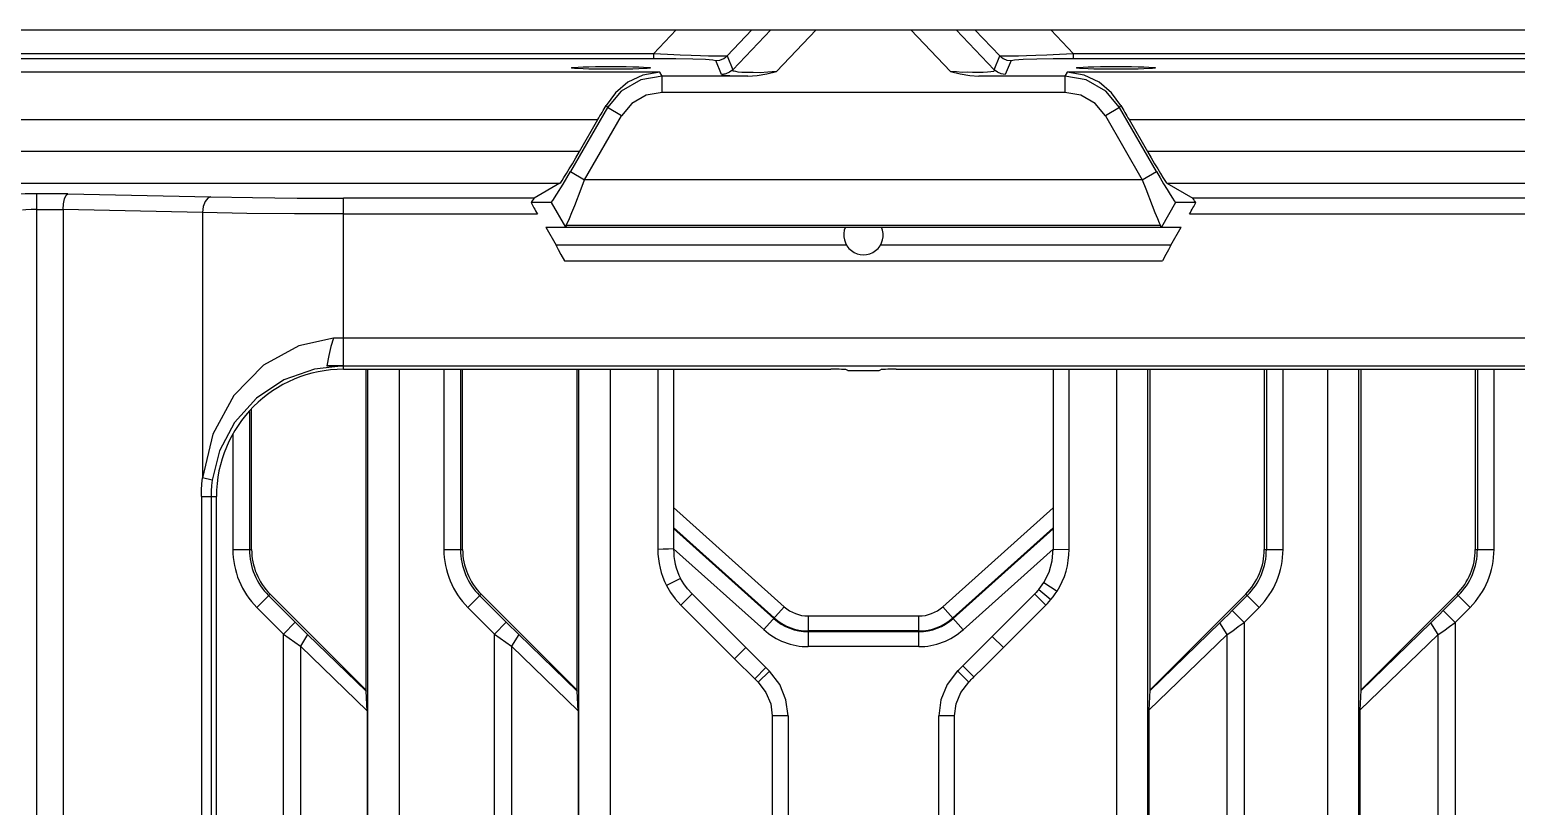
# Model space of a CAD drawing. Header units: millimetres. Extents: x -3132 to 28633, y 682 to 5849.
# Drawn here: x 7383.2 to 7477.4, y 2656.4 to 2705.5 of the extents above; entities that cross this region are included whole.
import ezdxf

# ---------------------------------------------------------------- set-up
doc = ezdxf.new("R2010")
doc.units = ezdxf.units.MM

msp = doc.modelspace()

# ---------------------------------------------------------------- linework, layer by layer
at = {"linetype": 'Continuous'}
for p, q in [((7061.028, 2705.533), (7561.028, 2705.533)), ((7422.716, 2704.011), (7424.163, 2705.533)), ((7428.965, 2705.533), (7427.385, 2703.871)), ((7427.746, 2702.998), (7430.16, 2705.533)), ((7433.033, 2705.533), (7430.515, 2702.889)), ((7441.542, 2702.889), (7439.024, 2705.533)), ((7441.896, 2705.533), (7444.31, 2702.998)), ((7444.671, 2703.871), (7443.091, 2705.533)), ((7447.894, 2705.533), (7449.34, 2704.011)), ((7422.716, 2704.011), (7199.34, 2704.011)), ((7199.34, 2703.719), (7422.716, 2703.719)), ((7422.716, 2704.011), (7422.716, 2703.719)), ((7427.04, 2702.705), (7426.678, 2703.578)), ((7427.385, 2703.871), (7427.746, 2702.998)), ((7444.31, 2702.998), (7444.671, 2703.871)), ((7445.378, 2703.578), (7445.017, 2702.705)), ((7449.34, 2703.719), (7449.34, 2704.011)), ((7533.3, 2704.011), (7449.34, 2704.011)), ((7449.34, 2703.719), (7533.3, 2703.719)), ((7423.124, 2702.839), (7198.932, 2702.839)), ((7423.264, 2702.598), (7423.124, 2702.839)), ((7423.264, 2701.563), (7423.264, 2702.598)), ((7428.712, 2702.598), (7423.264, 2702.598)), ((7448.793, 2702.598), (7443.345, 2702.598)), ((7448.932, 2702.839), (7448.793, 2702.598)), ((7448.793, 2702.598), (7448.793, 2701.563)), ((7523.253, 2702.839), (7448.932, 2702.839)), ((7448.793, 2701.563), (7423.264, 2701.563)), ((7419.802, 2700.599), (7417.464, 2696.55)), ((7419.718, 2700.744), (7419.802, 2700.599)), ((7420.698, 2700.082), (7419.802, 2700.599)), ((7452.255, 2700.599), (7451.359, 2700.082)), ((7452.255, 2700.599), (7452.338, 2700.744)), ((7454.592, 2696.55), (7452.255, 2700.599)), ((7202.854, 2699.841), (7419.202, 2699.841)), ((7418.031, 2697.812), (7419.202, 2699.841)), ((7418.36, 2696.033), (7420.698, 2700.082)), ((7451.359, 2700.082), (7453.696, 2696.033)), ((7452.854, 2699.841), (7454.025, 2697.812)), ((7452.854, 2699.841), (7523.253, 2699.841)), ((7418.031, 2697.812), (7204.025, 2697.812)), ((7521.224, 2697.812), (7454.025, 2697.812)), ((7205.257, 2695.813), (7416.799, 2695.813)), ((7416.799, 2695.813), (7415.16, 2694.867)), ((7417.464, 2696.55), (7418.36, 2696.033)), ((7453.696, 2696.033), (7418.36, 2696.033)), ((7453.696, 2696.033), (7454.592, 2696.55)), ((7453.696, 2696.033), (7453.923, 2695.458)), ((7455.257, 2695.813), (7519.127, 2695.813)), ((7455.257, 2695.813), (7456.896, 2694.867)), ((7383.661, 1715.92), (7383.661, 2695.146)), ((7385.612, 2695.146), (7383.661, 2695.146)), ((7385.612, 2695.146), (7394.677, 2694.95)), ((7403.094, 2684.253), (7403.094, 2694.867)), ((7415.16, 2694.867), (7403.094, 2694.867)), ((7494.53, 2694.867), (7456.896, 2694.867)), ((7383.661, 2694.147), (7385.328, 2694.147)), ((7385.328, 2694.142), (7385.328, 1716.924)), ((7394.151, 2693.951), (7385.328, 2694.142)), ((7394.151, 2693.951), (7394.151, 2677.161)), ((7403.094, 2693.867), (7415.374, 2693.867)), ((7416.251, 2694.586), (7414.971, 2694.586)), ((7416.251, 2694.586), (7417.147, 2693.033)), ((7455.806, 2694.586), (7454.91, 2693.033)), ((7457.085, 2694.586), (7455.806, 2694.586)), ((7456.682, 2693.867), (7494.53, 2693.867)), ((7415.897, 2693.033), (7416.554, 2691.896)), ((7415.897, 2693.033), (7456.16, 2693.033)), ((7454.859, 2693.13), (7417.197, 2693.13)), ((7417.202, 2693.13), (7417.407, 2693.589)), ((7455.502, 2691.896), (7456.16, 2693.033)), ((7434.953, 2691.896), (7416.554, 2691.896)), ((7455.502, 2691.896), (7437.104, 2691.896)), ((7417.089, 2690.9), (7454.967, 2690.9)), ((7403.094, 2686.008), (7402.459, 2686.008)), ((7486.67, 2686.008), (7403.094, 2686.008)), ((7402.032, 2684.254), (7403.094, 2684.253)), ((7403.094, 2684.253), (7486.67, 2684.253)), ((7403.094, 2684.033), (7403.094, 2684.25)), ((7403.094, 2684.033), (7433.954, 2684.033)), ((7404.488, 2684.033), (7404.488, 2663.734)), ((7404.63, 2499.052), (7404.63, 2684.033)), ((7406.627, 2497.056), (7406.627, 2684.033)), ((7409.444, 2684.033), (7409.444, 2672.617)), ((7410.503, 2684.033), (7410.498, 2672.617)), ((7410.632, 2672.617), (7410.632, 2684.033)), ((7417.858, 2684.033), (7417.858, 2663.734)), ((7418, 2485.682), (7418, 2684.033)), ((7419.997, 2483.686), (7419.997, 2684.033)), ((7422.998, 2684.033), (7422.998, 2672.617)), ((7423.997, 2684.033), (7423.997, 2672.648)), ((7435.041, 2683.963), (7434.946, 2684.001)), ((7435.041, 2683.963), (7437.015, 2683.963)), ((7437.015, 2683.963), (7437.111, 2684.001)), ((7438.102, 2684.033), (7503.543, 2684.033)), ((7448.059, 2672.633), (7448.059, 2684.033)), ((7449.058, 2672.621), (7449.058, 2684.033)), ((7452.059, 2684.033), (7452.059, 2460.447)), ((7454.052, 2461.513), (7454.052, 2684.033)), ((7454.197, 2663.729), (7454.197, 2684.033)), ((7461.424, 2684.033), (7461.424, 2672.617)), ((7461.558, 2684.033), (7461.558, 2672.617)), ((7462.612, 2672.617), (7462.612, 2684.033)), ((7465.429, 2684.033), (7465.429, 2460.447)), ((7467.422, 2461.513), (7467.422, 2684.033)), ((7467.567, 2663.729), (7467.567, 2684.033)), ((7474.794, 2684.033), (7474.794, 2672.617)), ((7474.928, 2684.033), (7474.928, 2672.617)), ((7475.982, 2672.617), (7475.982, 2684.033)), ((7397.132, 2681.333), (7397.128, 2672.617)), ((7397.262, 2672.617), (7397.262, 2681.503)), ((7396.074, 2679.915), (7396.074, 2672.617)), ((7394.763, 2677.006), (7394.151, 2677.161)), ((7394.08, 2675.967), (7394.08, 2483.616)), ((7394.08, 2675.967), (7395.028, 2675.967)), ((7394.697, 2675.967), (7394.697, 2504.218)), ((7395.028, 2510.715), (7395.028, 2675.967)), ((7431.005, 2668.989), (7423.998, 2675.276)), ((7448.058, 2675.25), (7441.056, 2668.986)), ((7430.371, 2668.283), (7423.998, 2674.001)), ((7423.998, 2673.942), (7430.342, 2668.25)), ((7448.058, 2673.978), (7441.688, 2668.279)), ((7441.718, 2668.246), (7448.058, 2673.918)), ((7396.074, 2672.617), (7397.262, 2672.617)), ((7409.444, 2672.617), (7410.632, 2672.617)), ((7423.998, 2672.648), (7429.708, 2667.544)), ((7442.35, 2667.539), (7448.058, 2672.633)), ((7448.059, 2672.633), (7449.058, 2672.618)), ((7461.424, 2672.617), (7462.612, 2672.617)), ((7474.794, 2672.617), (7475.982, 2672.617)), ((7424.445, 2670.779), (7423.553, 2670.327)), ((7447.46, 2670.517), (7448.302, 2669.977)), ((7398.434, 2669.788), (7397.594, 2668.948)), ((7398.339, 2669.693), (7400.027, 2668.006)), ((7404.488, 2663.734), (7398.434, 2669.788)), ((7411.804, 2669.788), (7410.964, 2668.948)), ((7411.709, 2669.693), (7413.397, 2668.006)), ((7417.858, 2663.734), (7411.804, 2669.788)), ((7425.166, 2669.805), (7424.464, 2669.092)), ((7428.57, 2666.406), (7425.166, 2669.805)), ((7446.962, 2669.894), (7444.185, 2667.109)), ((7446.871, 2669.803), (7447.574, 2669.091)), ((7447.138, 2670.091), (7447.904, 2669.449)), ((7460.252, 2669.788), (7454.197, 2663.729)), ((7460.347, 2669.693), (7459.397, 2668.743)), ((7461.092, 2668.948), (7460.252, 2669.788)), ((7473.622, 2669.788), (7467.567, 2663.729)), ((7473.717, 2669.693), (7472.767, 2668.743)), ((7474.462, 2668.948), (7473.622, 2669.788)), ((7397.594, 2668.948), (7399.282, 2667.261)), ((7410.964, 2668.948), (7412.652, 2667.261)), ((7424.464, 2669.092), (7427.863, 2665.698)), ((7429.708, 2667.544), (7431.005, 2668.989)), ((7432.527, 2668.406), (7432.527, 2666.464)), ((7432.527, 2668.406), (7439.536, 2668.406)), ((7439.536, 2666.464), (7439.536, 2668.406)), ((7441.056, 2668.986), (7442.35, 2667.539)), ((7444.892, 2666.402), (7447.574, 2669.091)), ((7459.397, 2668.743), (7460.142, 2667.998)), ((7460.142, 2667.998), (7461.092, 2668.948)), ((7472.767, 2668.743), (7473.512, 2667.998)), ((7473.512, 2667.998), (7474.462, 2668.948)), ((7399.282, 2667.261), (7400.027, 2668.006)), ((7412.652, 2667.261), (7413.397, 2668.006)), ((7439.536, 2667.457), (7432.527, 2667.457)), ((7432.527, 2667.413), (7439.536, 2667.413)), ((7458.611, 2667.97), (7454.184, 2663.696)), ((7459.073, 2667.225), (7458.611, 2667.97)), ((7460.142, 2667.998), (7460.142, 2630.855)), ((7471.981, 2667.97), (7467.554, 2663.696)), ((7472.443, 2667.225), (7471.981, 2667.97)), ((7473.512, 2667.998), (7473.512, 2630.855)), ((7399.282, 2631.592), (7399.282, 2667.261)), ((7400.813, 2667.233), (7400.351, 2666.488)), ((7400.351, 2666.488), (7400.351, 2632.365)), ((7400.351, 2666.488), (7404.591, 2662.392)), ((7404.523, 2663.65), (7400.813, 2667.233)), ((7412.652, 2631.592), (7412.652, 2667.261)), ((7414.183, 2667.233), (7413.721, 2666.488)), ((7413.721, 2666.488), (7413.721, 2632.365)), ((7413.721, 2666.488), (7417.961, 2662.392)), ((7417.893, 2663.65), (7414.183, 2667.233)), ((7439.536, 2666.464), (7432.527, 2666.464)), ((7444.184, 2667.109), (7444.892, 2666.403)), ((7454.112, 2662.434), (7459.073, 2667.225)), ((7459.073, 2631.628), (7459.073, 2667.225)), ((7467.482, 2662.434), (7472.443, 2667.225)), ((7472.443, 2631.628), (7472.443, 2667.225)), ((7428.57, 2666.406), (7427.863, 2665.699)), ((7427.863, 2665.698), (7429.14, 2664.429)), ((7429.845, 2665.138), (7428.57, 2666.406)), ((7429.14, 2664.429), (7429.845, 2665.138)), ((7430.069, 2664.916), (7429.361, 2664.21)), ((7441.991, 2664.924), (7442.699, 2664.218)), ((7443.025, 2664.542), (7442.318, 2665.249)), ((7404.488, 2663.734), (7404.523, 2663.65)), ((7404.591, 2662.392), (7404.523, 2663.65)), ((7417.858, 2663.734), (7417.893, 2663.65)), ((7417.961, 2662.392), (7417.893, 2663.65)), ((7454.181, 2663.698), (7454.112, 2662.434)), ((7454.198, 2663.728), (7454.181, 2663.698)), ((7467.551, 2663.698), (7467.482, 2662.434)), ((7467.568, 2663.728), (7467.551, 2663.698)), ((7404.591, 2662.392), (7404.591, 2636.461)), ((7417.961, 2662.392), (7417.961, 2636.461)), ((7430.251, 2662.079), (7430.251, 2636.774)), ((7431.251, 2662.079), (7430.251, 2662.079)), ((7431.251, 2662.079), (7431.252, 2636.775)), ((7440.803, 2636.774), (7440.803, 2662.078)), ((7441.803, 2662.078), (7440.803, 2662.078)), ((7441.803, 2636.774), (7441.803, 2662.078)), ((7454.112, 2662.434), (7454.112, 2636.419)), ((7467.482, 2662.434), (7467.482, 2636.419))]:
    msp.add_line(p, q, dxfattribs=at)
for points in [[(7427.385, 2703.871), (7427.251, 2703.858), (7426.999, 2703.853), (7426.651, 2703.856), (7426.219, 2703.865), (7425.705, 2703.881), (7425.107, 2703.903), (7424.415, 2703.931), (7423.619, 2703.968), (7422.716, 2704.011)], [(7422.716, 2703.719), (7424.143, 2703.712), (7425.223, 2703.693), (7426.027, 2703.662), (7426.495, 2703.625), (7426.678, 2703.578)], [(7426.678, 2703.578), (7426.936, 2703.612), (7427.177, 2703.711), (7427.385, 2703.871)], [(7449.34, 2704.011), (7448.443, 2703.968), (7447.648, 2703.931), (7446.955, 2703.903), (7446.356, 2703.881), (7445.842, 2703.865), (7445.409, 2703.856), (7445.06, 2703.853), (7444.807, 2703.857), (7444.671, 2703.871)], [(7444.671, 2703.871), (7444.877, 2703.713), (7445.118, 2703.613), (7445.378, 2703.578)], [(7445.378, 2703.578), (7445.603, 2703.63), (7446.157, 2703.669), (7447.011, 2703.697), (7448.047, 2703.713), (7449.34, 2703.719)], [(7423.124, 2702.839), (7422.045, 2702.652), (7421.094, 2702.203), (7420.308, 2701.547), (7419.718, 2700.744)], [(7423.264, 2702.598), (7421.915, 2702.363), (7420.681, 2701.651), (7419.802, 2700.599)], [(7427.746, 2702.998), (7427.54, 2702.84), (7427.3, 2702.74), (7427.04, 2702.705)], [(7427.04, 2702.705), (7427.272, 2702.657), (7427.847, 2702.622), (7428.712, 2702.598)], [(7430.515, 2702.889), (7429.974, 2702.846), (7429.475, 2702.81), (7429.041, 2702.828), (7428.656, 2702.826), (7428.332, 2702.835), (7428.094, 2702.855), (7427.939, 2702.88), (7427.84, 2702.907), (7427.755, 2702.915), (7427.737, 2702.955), (7427.746, 2702.998)], [(7428.712, 2702.598), (7429.295, 2702.632), (7429.9, 2702.734), (7430.515, 2702.889)], [(7444.31, 2702.998), (7444.316, 2702.939), (7444.262, 2702.884), (7444.095, 2702.876), (7443.893, 2702.848), (7443.615, 2702.83), (7443.28, 2702.825), (7442.941, 2702.83), (7442.607, 2702.84), (7442.277, 2702.831), (7441.924, 2702.858), (7441.542, 2702.889)], [(7441.542, 2702.889), (7442.157, 2702.734), (7442.761, 2702.632), (7443.345, 2702.598)], [(7445.017, 2702.705), (7444.759, 2702.739), (7444.518, 2702.839), (7444.31, 2702.998)], [(7452.255, 2700.599), (7451.377, 2701.65), (7450.144, 2702.363), (7448.793, 2702.598)], [(7452.338, 2700.744), (7451.748, 2701.547), (7450.962, 2702.203), (7450.011, 2702.652), (7448.932, 2702.839)], [(7423.264, 2701.563), (7422.253, 2701.385), (7421.357, 2700.868), (7420.698, 2700.082)], [(7451.359, 2700.082), (7450.699, 2700.868), (7449.804, 2701.385), (7448.793, 2701.563)], [(7416.251, 2694.586), (7416.35, 2694.709), (7416.61, 2695.116), (7417, 2695.759), (7417.464, 2696.55)], [(7417.733, 2694.401), (7418.134, 2695.458), (7418.36, 2696.033)], [(7454.592, 2696.55), (7454.818, 2696.162), (7455.048, 2695.773), (7455.264, 2695.412), (7455.453, 2695.105), (7455.603, 2694.866), (7455.712, 2694.701), (7455.779, 2694.609), (7455.806, 2694.586)], [(7383.661, 2695.146), (7382.91, 2695.141), (7382.263, 2695.126), (7381.828, 2695.104)], [(7385.328, 2694.147), (7385.352, 2694.516), (7385.413, 2694.834), (7385.502, 2695.054), (7385.612, 2695.146)], [(7394.677, 2694.95), (7394.483, 2694.868), (7394.317, 2694.658), (7394.198, 2694.337), (7394.151, 2693.951)], [(7394.677, 2694.95), (7397.319, 2694.904), (7400.157, 2694.876), (7403.094, 2694.867)], [(7453.923, 2695.458), (7454.323, 2694.401), (7454.497, 2693.956), (7454.649, 2693.589), (7454.772, 2693.312), (7454.854, 2693.13)], [(7383.661, 2694.147), (7383.285, 2694.142), (7382.963, 2694.127), (7382.745, 2694.105)], [(7403.094, 2693.867), (7399.973, 2693.877), (7396.958, 2693.905), (7394.151, 2693.951)], [(7417.407, 2693.589), (7417.559, 2693.956), (7417.733, 2694.401)], [(7417.197, 2693.13), (7417.186, 2693.101), (7417.18, 2693.068), (7417.181, 2693.033)], [(7454.875, 2693.033), (7454.876, 2693.068), (7454.871, 2693.101), (7454.859, 2693.13)], [(7416.552, 2691.9), (7416.582, 2691.821), (7416.685, 2691.62), (7416.859, 2691.304), (7417.089, 2690.9)], [(7455.512, 2691.912), (7455.467, 2691.805), (7455.361, 2691.601), (7455.19, 2691.292), (7454.967, 2690.9)], [(7402.459, 2686.008), (7400.243, 2685.516), (7398.025, 2684.288), (7396.141, 2682.365), (7394.812, 2679.917), (7394.151, 2677.161)], [(7402.46, 2686.008), (7402.287, 2685.478), (7402.149, 2684.9), (7402.032, 2684.254)], [(7403.094, 2684.25), (7401.241, 2684.046), (7399.312, 2683.361), (7397.571, 2682.203), (7396.183, 2680.667), (7395.232, 2678.873), (7394.763, 2677.006)], [(7403.094, 2684.25), (7402.743, 2684.25), (7402.388, 2684.252), (7402.032, 2684.254)], [(7394.08, 2675.967), (7394.088, 2676.366), (7394.112, 2676.765), (7394.151, 2677.161)], [(7394.763, 2677.006), (7394.727, 2676.661), (7394.705, 2676.314), (7394.697, 2675.967)], [(7423.997, 2672.648), (7423.671, 2672.634), (7423.337, 2672.633), (7422.998, 2672.617)], [(7447.459, 2670.517), (7447.791, 2671.182), (7447.991, 2671.894), (7448.058, 2672.633)], [(7423.553, 2670.327), (7423.801, 2669.897), (7424.104, 2669.485), (7424.464, 2669.092)], [(7425.166, 2669.805), (7424.877, 2670.119), (7424.637, 2670.446), (7424.445, 2670.779)], [(7447.138, 2670.091), (7447.256, 2670.235), (7447.361, 2670.373), (7447.459, 2670.517)], [(7447.138, 2670.091), (7447.051, 2669.99), (7446.962, 2669.894)], [(7447.574, 2669.091), (7447.685, 2669.203), (7447.797, 2669.324), (7447.904, 2669.449)], [(7447.904, 2669.449), (7448.048, 2669.625), (7448.182, 2669.801), (7448.302, 2669.977)], [(7459.397, 2668.743), (7459.127, 2668.475), (7458.865, 2668.217), (7458.611, 2667.97)], [(7472.767, 2668.743), (7472.497, 2668.475), (7472.235, 2668.217), (7471.981, 2667.97)], [(7400.813, 2667.233), (7400.559, 2667.48), (7400.296, 2667.737), (7400.027, 2668.006)], [(7414.183, 2667.233), (7413.929, 2667.48), (7413.666, 2667.737), (7413.397, 2668.006)], [(7459.073, 2667.225), (7459.423, 2667.475), (7459.78, 2667.733), (7460.142, 2667.998)], [(7472.443, 2667.225), (7472.793, 2667.475), (7473.15, 2667.733), (7473.512, 2667.998)], [(7399.282, 2667.261), (7399.644, 2666.996), (7400.001, 2666.738), (7400.351, 2666.488)], [(7412.652, 2667.261), (7413.014, 2666.996), (7413.371, 2666.738), (7413.721, 2666.488)], [(7444.185, 2667.109), (7443.561, 2666.485), (7442.937, 2665.866), (7442.318, 2665.249)], [(7443.025, 2664.542), (7443.651, 2665.166), (7444.275, 2665.785), (7444.892, 2666.402)], [(7431.251, 2662.078), (7431.117, 2663.098), (7430.72, 2664.061), (7430.069, 2664.916)], [(7441.991, 2664.924), (7441.338, 2664.068), (7440.938, 2663.1), (7440.803, 2662.078)], [(7429.361, 2664.21), (7429.853, 2663.562), (7430.151, 2662.839), (7430.251, 2662.079)], [(7441.803, 2662.078), (7441.904, 2662.842), (7442.204, 2663.569), (7442.699, 2664.218)]]:
    msp.add_lwpolyline(points, dxfattribs=at)
for centre, radius, start, end in [((7436.028, 2692.533), 1.25, 156.42182, 23.57818), ((7403.094, 2675.967), 8.066, 90, 180), ((7401.262, 2672.617), 5.188, 180.00001, 224.99999), ((7401.262, 2672.617), 4.134, 180.00001, 224.99999), ((7401.262, 2672.617), 4, 180, 225), ((7414.632, 2672.617), 5.188, 180.00001, 224.99999), ((7414.632, 2672.617), 4.134, 180.00001, 224.99999), ((7414.632, 2672.617), 4, 180, 225), ((7427.998, 2672.617), 5, 180.00001, 207.25081), ((7427.998, 2672.617), 4, 179.55311, 207.34622), ((7444.058, 2672.617), 4.998, 328.1199, 0.0467), ((7457.424, 2672.617), 4, 314.99932, 360), ((7457.424, 2672.617), 4.134, 315, 0), ((7457.424, 2672.617), 5.188, 315, 360), ((7470.794, 2672.617), 4, 314.99932, 360), ((7470.794, 2672.617), 4.134, 315, 0), ((7470.794, 2672.617), 5.188, 315, 360), ((7432.527, 2670.685), 2.279, 228.10034, 270), ((7439.536, 2670.685), 2.279, 270, 311.81292), ((7432.527, 2670.685), 4.221, 228.10034, 270), ((7432.527, 2670.685), 3.272, 228.10034, 270), ((7432.527, 2670.685), 3.228, 228.10034, 270), ((7439.536, 2670.685), 3.228, 270, 311.81292), ((7439.536, 2670.685), 3.272, 270, 311.81292), ((7439.536, 2670.685), 4.221, 270, 311.81292), ((7485.326, 2720.927), 78.68, 225.15875, 225.38802), ((7386.512, 2721.055), 78.922, 314.66524, 314.9997), ((7485.326, 2720.927), 79.68, 225.15875, 225.38203), ((7386.512, 2721.055), 79.922, 314.67015, 314.9997)]:
    msp.add_arc(centre, radius, start, end, dxfattribs=at)
for centre in [(7420.028, 2703.118), (7452.028, 2703.118)]:
    msp.add_ellipse(centre, major_axis=(2.5, 0), ratio=0.034921, dxfattribs=at)
for centre, major_axis, ratio, start_param, end_param in [((7419.081, 2699.841), (1.734, 3), 0.030233, -1.553322, -1.24753), ((7452.975, 2699.841), (-1.734, 3), 0.030233, 1.24753, 1.553322), ((7417.95, 2697.812), (1.156, 2), 0.030233, -3.089211, -1.553322), ((7454.106, 2697.812), (-1.156, 2), 0.030233, 1.553322, 3.089211), ((7414.584, 2693.867), (0.578, 1), 0.030233, 0.052381, 0.786648), ((7457.472, 2693.867), (-0.578, 1), 0.030233, -0.786648, -0.052381), ((7415.414, 2693.867), (-0.579, 1), 0.030215, 0.751688, 1.553311), ((7456.642, 2693.867), (0.579, 1), 0.030215, -1.553311, -0.751688), ((7433.954, 2683.998), (0.996, 0), 0.034921, 0.087266, 1.570796), ((7438.102, 2683.998), (0.996, 0), 0.034921, 1.570796, 3.054326)]:
    msp.add_ellipse(centre, major_axis=major_axis, ratio=ratio, start_param=start_param, end_param=end_param, dxfattribs=at)

doc.saveas('drawing.dxf')
